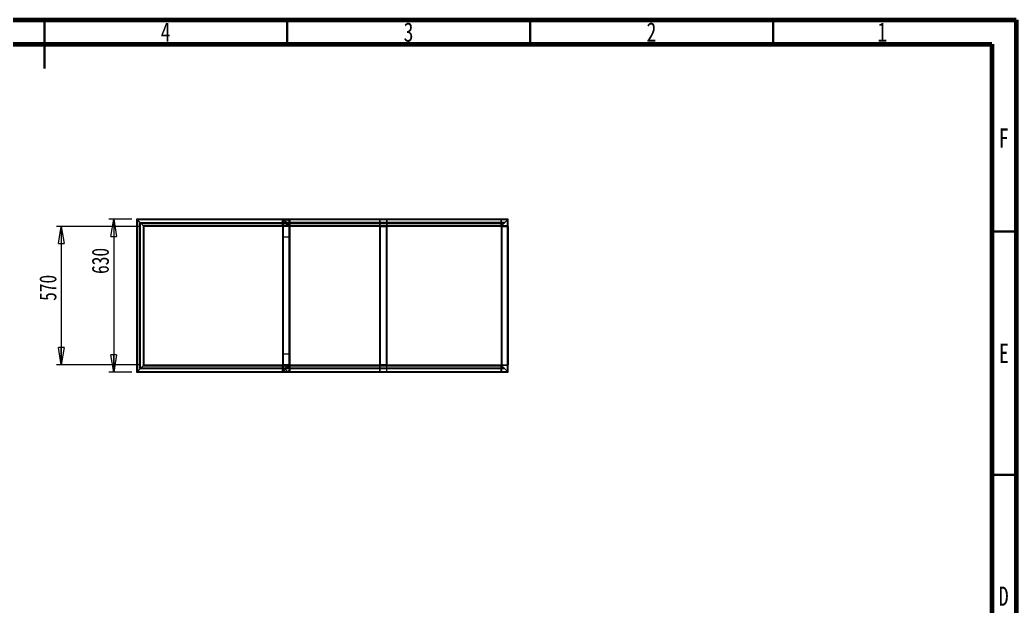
# Model space of a CAD drawing. Header units: millimetres. Extents: x 15 to 415, y 5 to 292.
# Drawn here: x 210 to 415, y 171.5 to 292 of the extents above; entities that cross this region are included whole.
import ezdxf

# ---------------------------------------------------------------- set-up
doc = ezdxf.new("R2010")
doc.units = ezdxf.units.MM
doc.styles.add('SLDTEXTSTYLE0', font='TXT', dxfattribs={"width": 0.75})
doc.dimstyles.new('SLDDIMSTYLE0', dxfattribs={"dimtxt": 3.5, "dimasz": 3.556, "dimexe": 0, "dimexo": 0.0625, "dimgap": 0.875, "dimtad": 1, "dimlfac": 20, "dimrnd": 1e-09, "dimzin": 12, "dimdsep": 46, "dimtxsty": 'SLDTEXTSTYLE0', "dimblk1": 'CLOSED', "dimblk2": 'CLOSED', "dimsah": 1, "dimcen": 0.09, "dimadec": 0, "dimazin": 3, "dimtfac": 1, "dimtofl": 0, "dimtmove": 0, "dimatfit": 3, "dimldrblk": 'CLOSED', "dimfxl": 0, "dimfrac": 2, "dimtolj": 1, "dimtzin": 12, "dimarcsym": 0})

# ---------------------------------------------------------------- blocks, each defined once
blk = doc.blocks.new('_CLOSED')
at = {"color": 0, "linetype": 'ByBlock', "lineweight": -2}
for p, q in [((-1, 0.166667), (0, 0)), ((-1, 0.166667), (-1, -0.166667)), ((0, 0), (-1, -0.166667)), ((0, 0), (-1, 0))]:
    blk.add_line(p, q, dxfattribs=at)
blk = doc.blocks.new('_D_9')
at = {"color": 7, "linetype": 'Continuous', "lineweight": 0, "transparency": 16777216}
for p, q in [((232.99, 251.06), (228.27, 251.06)), ((229.27, 251.06), (229.27, 219.56)), ((232.99, 219.56), (228.27, 219.56))]:
    blk.add_line(p, q, dxfattribs=at)
at = {"color": 7, "linetype": 'Continuous', "lineweight": 0, "transparency": 16777216, "xscale": 3.556, "yscale": 3.556}
for p, rotation in [((229.27, 251.06, -32.5), 90.0000000000004), ((229.27, 219.56, -32.5), 270.0000000000004)]:
    blk.add_blockref('_CLOSED', p, dxfattribs=dict(at, rotation=rotation))
at = {"color": 7, "linetype": 'Continuous', "lineweight": 0, "transparency": 16777216, "insert": (224.76, 239.77), "char_height": 3.5, "attachment_point": 1, "rotation": 90, "style": 'SLDTEXTSTYLE0'}
blk.add_mtext('630', dxfattribs=at)
blk = doc.blocks.new('_D_10')
at = {"color": 7, "linetype": 'Continuous', "lineweight": 0, "transparency": 16777216}
for p, q in [((234.49, 249.56), (217.48, 249.56)), ((218.48, 249.56), (218.48, 221.06)), ((234.49, 221.06), (217.48, 221.06))]:
    blk.add_line(p, q, dxfattribs=at)
at = {"color": 7, "linetype": 'Continuous', "lineweight": 0, "transparency": 16777216, "xscale": 3.556, "yscale": 3.556}
for p, rotation in [((218.48, 249.56, -32.5), 90.0000000000004), ((218.48, 221.06, -32.5), 270.0000000000004)]:
    blk.add_blockref('_CLOSED', p, dxfattribs=dict(at, rotation=rotation))
at = {"color": 7, "linetype": 'Continuous', "lineweight": 0, "transparency": 16777216, "insert": (213.97, 234.24), "char_height": 3.5, "attachment_point": 1, "rotation": 90, "style": 'SLDTEXTSTYLE0'}
blk.add_mtext('570', dxfattribs=at)
blk = doc.blocks.new('SW_CENTERMARKSYMBOL_1')
at = {"color": 0, "linetype": 'Continuous', "lineweight": 0}
for p, q in [((-0.25, 0), (-0.875, 0)), ((0, 0), (-0.125, 0)), ((0, 0.25), (0, 0.875)), ((0, 0), (0, 0.125)), ((0, 0), (0, -0.125)), ((0, 0), (0.125, 0)), ((0.25, 0), (0.875, 0)), ((0, -0.25), (0, -0.875))]:
    blk.add_line(p, q, dxfattribs=at)
blk = doc.blocks.new('SW_CENTERMARKSYMBOL_2')
at = {"color": 0, "linetype": 'Continuous', "lineweight": 0}
for p, q in [((-0.25, 0), (-0.875, 0)), ((0, 0), (-0.125, 0)), ((0, 0.25), (0, 0.875)), ((0, 0), (0, 0.125)), ((0, 0), (0, -0.125)), ((0, 0), (0.125, 0)), ((0.25, 0), (0.875, 0)), ((0, -0.25), (0, -0.875))]:
    blk.add_line(p, q, dxfattribs=at)

msp = doc.modelspace()

# ---------------------------------------------------------------- linework, layer by layer
at = {"color": 7, "linetype": 'Continuous', "lineweight": 60}
for p, q in [((15, 292), (415, 292)), ((415, 292), (415, 5)), ((20, 287), (410, 287)), ((410, 287), (410, 10))]:
    msp.add_line(p, q, dxfattribs=at)
at = {"color": 7, "linetype": 'Continuous', "lineweight": 30}
for p, q in [((215, 292), (215, 282)), ((215, 287), (215, 292)), ((265, 287), (265, 292)), ((315, 287), (315, 292)), ((365, 287), (365, 292)), ((410, 248.5), (415, 248.5)), ((410, 198.5), (415, 198.5))]:
    msp.add_line(p, q, dxfattribs=at)
at = {"color": 7, "linetype": 'Continuous', "lineweight": 15}
for p, q in [((233.98852, 251.06066), (234.13852, 250.91066)), ((310.48852, 251.06066), (233.98852, 251.06066)), ((234.13852, 250.91066), (233.98852, 251.06066)), ((234.13852, 250.91066), (233.98852, 251.06066)), ((233.98852, 251.06066), (233.98852, 219.56066)), ((233.98852, 251.06066), (234.13852, 250.91066)), ((234.13852, 250.91066), (234.06352, 250.98566)), ((310.41352, 250.98566), (234.06352, 250.98566)), ((234.06352, 250.98566), (234.13852, 250.91066)), ((234.06352, 250.98566), (234.06352, 219.63566)), ((234.06352, 250.98566), (234.13852, 250.91066)), ((234.13852, 250.91066), (234.06352, 250.98566)), ((234.13852, 250.91066), (235.33852, 249.71066)), ((310.33852, 250.91066), (234.13852, 250.91066)), ((234.13852, 250.91066), (234.13852, 219.71066)), ((263.98852, 251.06066), (264.13852, 250.91066)), ((310.48852, 251.06066), (263.98852, 251.06066)), ((264.13852, 250.91066), (263.98852, 251.06066)), ((263.98852, 251.06066), (263.98852, 219.56066)), ((264.13852, 250.91066), (263.98852, 251.06066)), ((263.98852, 251.06066), (264.13852, 250.91066)), ((263.98852, 249.71066), (263.98852, 250.91066)), ((263.98852, 250.31066), (263.98852, 247.31066)), ((264.13852, 250.91066), (264.06352, 250.98566)), ((310.41352, 250.98566), (264.06352, 250.98566)), ((264.06352, 250.98566), (264.13852, 250.91066)), ((264.06352, 250.98566), (264.06352, 219.63566)), ((264.06352, 250.98566), (264.13852, 250.91066)), ((264.13852, 250.91066), (264.06352, 250.98566)), ((264.06352, 250.91066), (264.06352, 249.71066)), ((264.06352, 250.31066), (264.06352, 247.31066)), ((264.13852, 251.06066), (265.33852, 251.06066)), ((265.33852, 250.98566), (264.13852, 250.98566)), ((310.33852, 250.91066), (264.13852, 250.91066)), ((265.33852, 249.71066), (264.13852, 250.91066)), ((264.13852, 250.91066), (264.13852, 219.71066)), ((265.41352, 250.91066), (265.41352, 249.71066)), ((265.41352, 247.31066), (265.41352, 250.31066)), ((265.48852, 250.91066), (265.48852, 249.71066)), ((265.48852, 247.31066), (265.48852, 250.31066)), ((283.98852, 250.91066), (283.98852, 249.71066)), ((284.06352, 250.91066), (284.06352, 249.71066)), ((285.33852, 251.06066), (284.13852, 251.06066)), ((284.13852, 250.98566), (285.33852, 250.98566)), ((285.41352, 250.91066), (285.41352, 249.71066)), ((285.48852, 250.91066), (285.48852, 249.71066)), ((308.98852, 249.71066), (308.98852, 250.91066)), ((309.06352, 249.71066), (309.06352, 250.91066)), ((309.13852, 251.06066), (310.33852, 251.06066)), ((309.13852, 250.98566), (310.33852, 250.98566)), ((309.13852, 249.71066), (310.33852, 250.91066)), ((310.33852, 250.91066), (310.48852, 251.06066)), ((310.48852, 251.06066), (310.33852, 250.91066)), ((310.48852, 251.06066), (310.33852, 250.91066)), ((310.33852, 250.91066), (310.48852, 251.06066)), ((310.33852, 250.91066), (310.48852, 251.06066)), ((310.48852, 251.06066), (310.33852, 250.91066)), ((310.48852, 251.06066), (310.33852, 250.91066)), ((310.33852, 250.91066), (310.48852, 251.06066)), ((310.41352, 250.98566), (310.33852, 250.91066)), ((310.33852, 250.91066), (310.41352, 250.98566)), ((310.33852, 250.91066), (310.41352, 250.98566)), ((310.41352, 250.98566), (310.33852, 250.91066)), ((310.41352, 250.98566), (310.33852, 250.91066)), ((310.33852, 250.91066), (310.41352, 250.98566)), ((310.33852, 250.91066), (310.41352, 250.98566)), ((310.41352, 250.98566), (310.33852, 250.91066)), ((310.33852, 219.71066), (310.33852, 250.91066)), ((310.41352, 219.63566), (310.41352, 250.98566)), ((310.41352, 249.71066), (310.41352, 250.91066)), ((310.48852, 219.56066), (310.48852, 251.06066)), ((310.48852, 249.71066), (310.48852, 250.91066)), ((235.48852, 249.56066), (235.33852, 249.71066)), ((309.13852, 249.71066), (235.33852, 249.71066)), ((235.33852, 249.71066), (235.41352, 249.63566)), ((235.41352, 249.63566), (235.33852, 249.71066)), ((235.33852, 249.71066), (235.48852, 249.56066)), ((235.33852, 249.71066), (235.33852, 220.91066)), ((235.48852, 249.56066), (235.33852, 249.71066)), ((235.33852, 249.71066), (235.48852, 249.56066)), ((235.41352, 249.63566), (235.33852, 249.71066)), ((235.33852, 249.71066), (235.41352, 249.63566)), ((309.06352, 249.63566), (235.41352, 249.63566)), ((235.41352, 249.63566), (235.41352, 220.98566)), ((308.98852, 249.56066), (235.48852, 249.56066)), ((235.48852, 249.56066), (235.48852, 221.06066)), ((263.98852, 249.56066), (263.98852, 221.06066)), ((264.13852, 249.56066), (263.98852, 249.56066)), ((263.98852, 249.56066), (264.13852, 249.56066)), ((264.13852, 249.56066), (263.98852, 249.56066)), ((263.98852, 249.56066), (264.13852, 249.56066)), ((264.06352, 249.56066), (264.06352, 221.06066)), ((264.06352, 249.56066), (264.13852, 249.56066)), ((264.13852, 249.56066), (264.06352, 249.56066)), ((264.06352, 249.56066), (264.13852, 249.56066)), ((264.13852, 249.56066), (264.06352, 249.56066)), ((265.33852, 249.63566), (264.13852, 249.63566)), ((264.13852, 249.56066), (264.13852, 221.06066)), ((265.33852, 249.56066), (264.13852, 249.56066)), ((265.48852, 249.56066), (265.33852, 249.71066)), ((309.13852, 249.71066), (265.33852, 249.71066)), ((265.33852, 249.71066), (265.48852, 249.56066)), ((265.33852, 249.71066), (265.41352, 249.63566)), ((265.41352, 249.63566), (265.33852, 249.71066)), ((265.33852, 249.71066), (265.33852, 220.91066)), ((265.33852, 249.71066), (265.48852, 249.56066)), ((265.48852, 249.56066), (265.33852, 249.71066)), ((265.41352, 249.63566), (265.33852, 249.71066)), ((265.33852, 249.71066), (265.41352, 249.63566)), ((265.33852, 249.56066), (265.33852, 221.06066)), ((265.33852, 249.56066), (265.41352, 249.56066)), ((265.33852, 249.56066), (265.48852, 249.56066)), ((265.41352, 249.56066), (265.33852, 249.56066)), ((265.48852, 249.56066), (265.33852, 249.56066)), ((265.33852, 249.56066), (265.41352, 249.56066)), ((265.41352, 249.56066), (265.33852, 249.56066)), ((265.48852, 249.56066), (265.33852, 249.56066)), ((265.33852, 249.56066), (265.48852, 249.56066)), ((309.06352, 249.63566), (265.41352, 249.63566)), ((265.41352, 249.63566), (265.41352, 220.98566)), ((265.41352, 249.56066), (265.41352, 221.06066)), ((265.48852, 249.56066), (265.48852, 221.06066)), ((308.98852, 249.56066), (265.48852, 249.56066)), ((283.98852, 249.56066), (284.13852, 249.56066)), ((283.98852, 249.56066), (283.98852, 221.06066)), ((284.13852, 249.56066), (283.98852, 249.56066)), ((283.98852, 249.56066), (284.13852, 249.56066)), ((284.13852, 249.56066), (283.98852, 249.56066)), ((283.98852, 249.56066), (284.13852, 249.56066)), ((284.13852, 249.56066), (283.98852, 249.56066)), ((284.06352, 249.56066), (284.06352, 221.06066)), ((284.13852, 249.56066), (284.06352, 249.56066)), ((284.06352, 249.56066), (284.13852, 249.56066)), ((284.13852, 249.56066), (284.06352, 249.56066)), ((284.06352, 249.56066), (284.13852, 249.56066)), ((284.13852, 249.56066), (284.06352, 249.56066)), ((284.06352, 249.56066), (284.13852, 249.56066)), ((284.13852, 249.63566), (285.33852, 249.63566)), ((284.13852, 249.56066), (284.13852, 221.06066)), ((284.13852, 249.56066), (285.33852, 249.56066)), ((285.33852, 249.56066), (285.41352, 249.56066)), ((285.33852, 249.56066), (285.33852, 221.06066)), ((285.48852, 249.56066), (285.33852, 249.56066)), ((285.41352, 249.56066), (285.33852, 249.56066)), ((285.33852, 249.56066), (285.48852, 249.56066)), ((285.41352, 249.56066), (285.33852, 249.56066)), ((285.33852, 249.56066), (285.41352, 249.56066)), ((285.48852, 249.56066), (285.33852, 249.56066)), ((285.33852, 249.56066), (285.48852, 249.56066)), ((285.41352, 249.56066), (285.33852, 249.56066)), ((285.33852, 249.56066), (285.41352, 249.56066)), ((285.48852, 249.56066), (285.33852, 249.56066)), ((285.33852, 249.56066), (285.48852, 249.56066)), ((285.41352, 249.56066), (285.41352, 221.06066)), ((285.48852, 249.56066), (285.48852, 221.06066)), ((309.13852, 249.71066), (308.98852, 249.56066)), ((308.98852, 249.56066), (309.13852, 249.71066)), ((308.98852, 249.56066), (309.13852, 249.71066)), ((309.13852, 249.71066), (308.98852, 249.56066)), ((309.13852, 249.71066), (308.98852, 249.56066)), ((308.98852, 249.56066), (309.13852, 249.71066)), ((308.98852, 249.56066), (309.13852, 249.71066)), ((309.13852, 249.71066), (308.98852, 249.56066)), ((308.98852, 249.56066), (308.98852, 221.06066)), ((308.98852, 249.56066), (309.13852, 249.56066)), ((309.13852, 249.56066), (308.98852, 249.56066)), ((309.06352, 249.63566), (309.13852, 249.71066)), ((309.13852, 249.71066), (309.06352, 249.63566)), ((309.13852, 249.71066), (309.06352, 249.63566)), ((309.06352, 249.63566), (309.13852, 249.71066)), ((309.06352, 249.63566), (309.13852, 249.71066)), ((309.13852, 249.71066), (309.06352, 249.63566)), ((309.13852, 249.71066), (309.06352, 249.63566)), ((309.06352, 249.63566), (309.13852, 249.71066)), ((309.06352, 220.98566), (309.06352, 249.63566)), ((309.06352, 249.56066), (309.06352, 221.06066)), ((309.13852, 249.56066), (309.06352, 249.56066)), ((309.06352, 249.56066), (309.13852, 249.56066)), ((309.13852, 220.91066), (309.13852, 249.71066)), ((310.33852, 249.63566), (309.13852, 249.63566)), ((309.13852, 249.56066), (309.13852, 221.06066)), ((309.13852, 249.56066), (310.33852, 249.56066)), ((310.33852, 249.56066), (310.33852, 221.06066)), ((310.33852, 249.56066), (310.41352, 249.56066)), ((310.41352, 249.56066), (310.33852, 249.56066)), ((310.48852, 249.56066), (310.33852, 249.56066)), ((310.33852, 249.56066), (310.48852, 249.56066)), ((310.41352, 249.56066), (310.41352, 221.06066)), ((310.48852, 249.56066), (310.48852, 221.06066)), ((263.98852, 247.31066), (263.98852, 223.31066)), ((265.48852, 247.31066), (263.98852, 247.31066)), ((264.06352, 247.31066), (264.06352, 223.31066)), ((265.41352, 247.31066), (264.06352, 247.31066)), ((265.41352, 223.31066), (265.41352, 247.31066)), ((265.48852, 223.31066), (265.48852, 247.31066)), ((263.98852, 223.31066), (263.98852, 220.31066)), ((265.48852, 223.31066), (263.98852, 223.31066)), ((264.06352, 223.31066), (264.06352, 220.31066)), ((265.41352, 223.31066), (264.06352, 223.31066)), ((265.41352, 220.31066), (265.41352, 223.31066)), ((265.48852, 220.31066), (265.48852, 223.31066)), ((234.13852, 219.71066), (233.98852, 219.56066)), ((233.98852, 219.56066), (234.13852, 219.71066)), ((233.98852, 219.56066), (234.13852, 219.71066)), ((234.13852, 219.71066), (233.98852, 219.56066)), ((233.98852, 219.56066), (310.48852, 219.56066)), ((234.06352, 219.63566), (234.13852, 219.71066)), ((234.13852, 219.71066), (234.06352, 219.63566)), ((234.13852, 219.71066), (234.06352, 219.63566)), ((234.06352, 219.63566), (234.13852, 219.71066)), ((234.06352, 219.63566), (310.41352, 219.63566)), ((235.33852, 220.91066), (234.13852, 219.71066)), ((234.13852, 219.71066), (310.33852, 219.71066)), ((235.33852, 220.91066), (235.48852, 221.06066)), ((235.48852, 221.06066), (235.33852, 220.91066)), ((235.48852, 221.06066), (235.33852, 220.91066)), ((235.33852, 220.91066), (235.48852, 221.06066)), ((235.41352, 220.98566), (235.33852, 220.91066)), ((235.33852, 220.91066), (235.41352, 220.98566)), ((235.33852, 220.91066), (235.41352, 220.98566)), ((235.41352, 220.98566), (235.33852, 220.91066)), ((235.33852, 220.91066), (309.13852, 220.91066)), ((235.41352, 220.98566), (309.06352, 220.98566)), ((235.48852, 221.06066), (308.98852, 221.06066)), ((264.13852, 221.06066), (263.98852, 221.06066)), ((263.98852, 221.06066), (264.13852, 221.06066)), ((264.13852, 221.06066), (263.98852, 221.06066)), ((263.98852, 221.06066), (264.13852, 221.06066)), ((263.98852, 219.71066), (263.98852, 220.91066)), ((264.13852, 219.71066), (263.98852, 219.56066)), ((263.98852, 219.56066), (264.13852, 219.71066)), ((264.13852, 219.71066), (263.98852, 219.56066)), ((263.98852, 219.56066), (264.13852, 219.71066)), ((263.98852, 219.56066), (310.48852, 219.56066)), ((264.06352, 221.06066), (264.13852, 221.06066)), ((264.13852, 221.06066), (264.06352, 221.06066)), ((264.06352, 221.06066), (264.13852, 221.06066)), ((264.13852, 221.06066), (264.06352, 221.06066)), ((264.06352, 219.71066), (264.06352, 220.91066)), ((264.13852, 219.71066), (264.06352, 219.63566)), ((264.06352, 219.63566), (264.13852, 219.71066)), ((264.06352, 219.63566), (264.13852, 219.71066)), ((264.13852, 219.71066), (264.06352, 219.63566)), ((264.06352, 219.63566), (310.41352, 219.63566)), ((265.33852, 221.06066), (264.13852, 221.06066)), ((265.33852, 220.98566), (264.13852, 220.98566)), ((264.13852, 219.71066), (265.33852, 220.91066)), ((264.13852, 219.71066), (310.33852, 219.71066)), ((265.33852, 219.63566), (264.13852, 219.63566)), ((264.13852, 219.56066), (265.33852, 219.56066)), ((265.33852, 221.06066), (265.41352, 221.06066)), ((265.41352, 221.06066), (265.33852, 221.06066)), ((265.33852, 221.06066), (265.48852, 221.06066)), ((265.48852, 221.06066), (265.33852, 221.06066)), ((265.33852, 220.91066), (265.48852, 221.06066)), ((265.48852, 221.06066), (265.33852, 220.91066)), ((265.48852, 221.06066), (265.33852, 220.91066)), ((265.33852, 220.91066), (265.48852, 221.06066)), ((265.41352, 221.06066), (265.33852, 221.06066)), ((265.33852, 221.06066), (265.41352, 221.06066)), ((265.48852, 221.06066), (265.33852, 221.06066)), ((265.33852, 221.06066), (265.48852, 221.06066)), ((265.33852, 220.91066), (265.41352, 220.98566)), ((265.41352, 220.98566), (265.33852, 220.91066)), ((265.41352, 220.98566), (265.33852, 220.91066)), ((265.33852, 220.91066), (265.41352, 220.98566)), ((265.33852, 220.91066), (309.13852, 220.91066)), ((265.41352, 220.98566), (309.06352, 220.98566)), ((265.41352, 220.91066), (265.41352, 219.71066)), ((265.48852, 221.06066), (308.98852, 221.06066)), ((265.48852, 220.91066), (265.48852, 219.71066)), ((283.98852, 221.06066), (284.13852, 221.06066)), ((284.13852, 221.06066), (283.98852, 221.06066)), ((284.13852, 221.06066), (283.98852, 221.06066)), ((283.98852, 221.06066), (284.13852, 221.06066)), ((283.98852, 221.06066), (284.13852, 221.06066)), ((284.13852, 221.06066), (283.98852, 221.06066)), ((283.98852, 220.91066), (283.98852, 219.71066)), ((284.13852, 221.06066), (284.06352, 221.06066)), ((284.06352, 221.06066), (284.13852, 221.06066)), ((284.06352, 221.06066), (284.13852, 221.06066)), ((284.13852, 221.06066), (284.06352, 221.06066)), ((284.06352, 221.06066), (284.13852, 221.06066)), ((284.13852, 221.06066), (284.06352, 221.06066)), ((284.06352, 220.91066), (284.06352, 219.71066)), ((285.33852, 221.06066), (284.13852, 221.06066)), ((284.13852, 220.98566), (285.33852, 220.98566)), ((285.33852, 219.63566), (284.13852, 219.63566)), ((284.13852, 219.56066), (285.33852, 219.56066)), ((285.41352, 221.06066), (285.33852, 221.06066)), ((285.33852, 221.06066), (285.41352, 221.06066)), ((285.33852, 221.06066), (285.48852, 221.06066)), ((285.48852, 221.06066), (285.33852, 221.06066)), ((285.41352, 221.06066), (285.33852, 221.06066)), ((285.33852, 221.06066), (285.41352, 221.06066)), ((285.33852, 221.06066), (285.48852, 221.06066)), ((285.48852, 221.06066), (285.33852, 221.06066)), ((285.41352, 221.06066), (285.33852, 221.06066)), ((285.33852, 221.06066), (285.41352, 221.06066)), ((285.33852, 221.06066), (285.48852, 221.06066)), ((285.48852, 221.06066), (285.33852, 221.06066)), ((285.41352, 220.91066), (285.41352, 219.71066)), ((285.48852, 219.71066), (285.48852, 220.91066)), ((308.98852, 221.06066), (309.13852, 220.91066)), ((309.13852, 220.91066), (308.98852, 221.06066)), ((309.13852, 221.06066), (308.98852, 221.06066)), ((308.98852, 221.06066), (309.13852, 221.06066)), ((309.13852, 220.91066), (308.98852, 221.06066)), ((308.98852, 221.06066), (309.13852, 220.91066)), ((308.98852, 221.06066), (309.13852, 220.91066)), ((309.13852, 220.91066), (308.98852, 221.06066)), ((309.13852, 220.91066), (308.98852, 221.06066)), ((308.98852, 221.06066), (309.13852, 220.91066)), ((308.98852, 219.71066), (308.98852, 220.91066)), ((309.06352, 221.06066), (309.13852, 221.06066)), ((309.13852, 221.06066), (309.06352, 221.06066)), ((309.06352, 220.98566), (309.13852, 220.91066)), ((309.13852, 220.91066), (309.06352, 220.98566)), ((309.06352, 220.98566), (309.13852, 220.91066)), ((309.13852, 220.91066), (309.06352, 220.98566)), ((309.13852, 220.91066), (309.06352, 220.98566)), ((309.06352, 220.98566), (309.13852, 220.91066)), ((309.06352, 220.98566), (309.13852, 220.91066)), ((309.13852, 220.91066), (309.06352, 220.98566)), ((309.06352, 220.91066), (309.06352, 219.71066)), ((309.13852, 221.06066), (310.33852, 221.06066)), ((309.13852, 220.98566), (310.33852, 220.98566)), ((310.33852, 219.71066), (309.13852, 220.91066)), ((309.13852, 219.63566), (310.33852, 219.63566)), ((309.13852, 219.56066), (310.33852, 219.56066)), ((310.33852, 221.06066), (310.41352, 221.06066)), ((310.41352, 221.06066), (310.33852, 221.06066)), ((310.33852, 221.06066), (310.48852, 221.06066)), ((310.48852, 221.06066), (310.33852, 221.06066)), ((310.48852, 219.56066), (310.33852, 219.71066)), ((310.33852, 219.71066), (310.41352, 219.63566)), ((310.41352, 219.63566), (310.33852, 219.71066)), ((310.33852, 219.71066), (310.48852, 219.56066)), ((310.33852, 219.71066), (310.48852, 219.56066)), ((310.48852, 219.56066), (310.33852, 219.71066)), ((310.33852, 219.71066), (310.41352, 219.63566)), ((310.41352, 219.63566), (310.33852, 219.71066)), ((310.48852, 219.56066), (310.33852, 219.71066)), ((310.33852, 219.71066), (310.48852, 219.56066)), ((310.33852, 219.71066), (310.41352, 219.63566)), ((310.41352, 219.63566), (310.33852, 219.71066)), ((310.33852, 219.71066), (310.48852, 219.56066)), ((310.48852, 219.56066), (310.33852, 219.71066)), ((310.41352, 219.63566), (310.33852, 219.71066)), ((310.33852, 219.71066), (310.41352, 219.63566)), ((310.41352, 219.71066), (310.41352, 220.91066)), ((310.48852, 219.71066), (310.48852, 220.91066))]:
    msp.add_line(p, q, dxfattribs=at)
at = {"color": 7, "linetype": 'Continuous'}
for p, q in [((234.73852, 220.31066), (234.73852, 250.31066)), ((234.73852, 250.31066), (309.73852, 250.31066)), ((309.73852, 250.31066), (264.73852, 250.31066)), ((309.73852, 220.31066), (234.73852, 220.31066)), ((309.73852, 220.31066), (264.73852, 220.31066))]:
    msp.add_line(p, q, dxfattribs=at)
at = {"color": 7, "linetype": 'Continuous', "lineweight": 15}
for centre, radius in [((264.73852, 250.31066), 0.75), ((264.73852, 250.31066), 0.75), ((264.73852, 250.31066), 0.675), ((264.73852, 250.31066), 0.675), ((264.73852, 220.31066), 0.75), ((264.73852, 220.31066), 0.75), ((264.73852, 220.31066), 0.675), ((264.73852, 220.31066), 0.675)]:
    msp.add_circle(centre, radius, dxfattribs=at)
for centre, radius, start, end in [((264.13852, 250.91066), 0.15, 90, 180), ((264.13852, 250.91066), 0.15, 90, 180), ((264.13852, 250.91066), 0.075, 90, 180), ((264.13852, 250.91066), 0.075, 90, 180), ((265.33852, 250.91066), 0.15, 0, 90), ((265.33852, 250.91066), 0.15, 0, 90), ((265.33852, 250.91066), 0.075, 0, 90), ((265.33852, 250.91066), 0.075, 0, 90), ((284.13852, 250.91066), 0.15, 90, 180), ((284.13852, 250.91066), 0.15, 90, 180), ((284.13852, 250.91066), 0.075, 90, 180), ((284.13852, 250.91066), 0.075, 90, 180), ((285.33852, 250.91066), 0.15, 0, 90), ((285.33852, 250.91066), 0.15, 0, 90), ((285.33852, 250.91066), 0.075, 0, 90), ((285.33852, 250.91066), 0.075, 0, 90), ((309.13852, 250.91066), 0.15, 90, 180), ((309.13852, 250.91066), 0.15, 90, 180), ((309.13852, 250.91066), 0.075, 90, 180), ((309.13852, 250.91066), 0.075, 90, 180), ((310.33852, 250.91066), 0.15, 0, 90), ((310.33852, 250.91066), 0.15, 0, 90), ((310.33852, 250.91066), 0.075, 0, 90), ((310.33852, 250.91066), 0.075, 0, 90), ((264.13852, 249.71066), 0.15, 180, 270), ((264.13852, 249.71066), 0.15, 180, 270), ((264.13852, 249.71066), 0.075, 180, 270), ((264.13852, 249.71066), 0.075, 180, 270), ((265.33852, 249.71066), 0.075, 270, 0), ((265.33852, 249.71066), 0.075, 270, 0), ((265.33852, 249.71066), 0.15, 270, 0), ((265.33852, 249.71066), 0.15, 270, 0), ((284.13852, 249.71066), 0.15, 180, 270), ((284.13852, 249.71066), 0.15, 180, 270), ((284.13852, 249.71066), 0.075, 180, 270), ((284.13852, 249.71066), 0.075, 180, 270), ((285.33852, 249.71066), 0.075, 270, 0), ((285.33852, 249.71066), 0.15, 270, 0), ((285.33852, 249.71066), 0.075, 270, 0), ((285.33852, 249.71066), 0.15, 270, 0), ((309.13852, 249.71066), 0.15, 180, 270), ((309.13852, 249.71066), 0.15, 180, 270), ((309.13852, 249.71066), 0.075, 180, 270), ((309.13852, 249.71066), 0.075, 180, 270), ((310.33852, 249.71066), 0.075, 270, 0), ((310.33852, 249.71066), 0.075, 270, 0), ((310.33852, 249.71066), 0.15, 270, 0), ((310.33852, 249.71066), 0.15, 270, 0), ((264.13852, 220.91066), 0.15, 90, 180), ((264.13852, 220.91066), 0.15, 90, 180), ((264.13852, 219.71066), 0.15, 180, 270), ((264.13852, 219.71066), 0.15, 180, 270), ((264.13852, 220.91066), 0.075, 90, 180), ((264.13852, 220.91066), 0.075, 90, 180), ((264.13852, 219.71066), 0.075, 180, 270), ((264.13852, 219.71066), 0.075, 180, 270), ((265.33852, 220.91066), 0.15, 0, 90), ((265.33852, 220.91066), 0.15, 0, 90), ((265.33852, 220.91066), 0.075, 0, 90), ((265.33852, 220.91066), 0.075, 0, 90), ((265.33852, 219.71066), 0.075, 270, 0), ((265.33852, 219.71066), 0.075, 270, 0), ((265.33852, 219.71066), 0.15, 270, 0), ((265.33852, 219.71066), 0.15, 270, 0), ((284.13852, 220.91066), 0.15, 90, 180), ((284.13852, 220.91066), 0.15, 90, 180), ((284.13852, 219.71066), 0.15, 180, 270), ((284.13852, 219.71066), 0.15, 180, 270), ((284.13852, 220.91066), 0.075, 90, 180), ((284.13852, 220.91066), 0.075, 90, 180), ((284.13852, 219.71066), 0.075, 180, 270), ((284.13852, 219.71066), 0.075, 180, 270), ((285.33852, 220.91066), 0.15, 0, 90), ((285.33852, 220.91066), 0.15, 0, 90), ((285.33852, 220.91066), 0.075, 0, 90), ((285.33852, 220.91066), 0.075, 0, 90), ((285.33852, 219.71066), 0.075, 270, 0), ((285.33852, 219.71066), 0.075, 270, 0), ((285.33852, 219.71066), 0.15, 270, 0), ((285.33852, 219.71066), 0.15, 270, 0), ((309.13852, 220.91066), 0.15, 90, 180), ((309.13852, 220.91066), 0.15, 90, 180), ((309.13852, 219.71066), 0.15, 180, 270), ((309.13852, 219.71066), 0.15, 180, 270), ((309.13852, 220.91066), 0.075, 90, 180), ((309.13852, 220.91066), 0.075, 90, 180), ((309.13852, 219.71066), 0.075, 180, 270), ((309.13852, 219.71066), 0.075, 180, 270), ((310.33852, 220.91066), 0.15, 0, 90), ((310.33852, 220.91066), 0.15, 0, 90), ((310.33852, 220.91066), 0.075, 0, 90), ((310.33852, 220.91066), 0.075, 0, 90), ((310.33852, 219.71066), 0.075, 270, 0), ((310.33852, 219.71066), 0.15, 270, 0), ((310.33852, 219.71066), 0.075, 270, 0), ((310.33852, 219.71066), 0.15, 270, 0)]:
    msp.add_arc(centre, radius, start, end, dxfattribs=at)

# ---------------------------------------------------------------- block references
at = {"color": 7, "linetype": 'Continuous', "lineweight": 0}
for name, p in [('SW_CENTERMARKSYMBOL_2', (264.73852, 250.31066)), ('SW_CENTERMARKSYMBOL_1', (264.73852, 220.31066))]:
    msp.add_blockref(name, p, dxfattribs=at)

# ---------------------------------------------------------------- texts
at = {"color": 7, "linetype": 'Continuous', "lineweight": 0, "char_height": 3.96875, "attachment_point": 2, "style": 'SLDTEXTSTYLE0'}
for s, insert in [('4', (239.96004, 291.50253)), ('3', (289.96004, 291.50253)), ('2', (339.96004, 291.50253)), ('1', (387.46004, 291.50253)), ('F', (412.45774, 269.69577)), ('E', (412.50781, 225.44577)), ('D', (412.45269, 175.50253))]:
    msp.add_mtext(s, dxfattribs=dict(at, insert=insert))

# ---------------------------------------------------------------- dimensions: what is measured, and where the dimension line sits
at = {"color": 7, "linetype": 'Continuous', "lineweight": 0}
for base, p1, p2, picture, middle in [((229.26787, 219.56066), (233.98852, 251.06066), (233.98852, 219.56066), '_D_9', (229.26787, 243.64547)), ((218.47949, 221.06066), (235.48852, 249.56066), (235.48852, 221.06066), '_D_10', (218.47949, 238.12308))]:
    dim = msp.add_linear_dim(base=base, p1=p1, p2=p2, angle=90, dimstyle='SLDDIMSTYLE0', dxfattribs=at)
    dim.commit()
    dim.dimension.update_dxf_attribs({"geometry": picture, "text_midpoint": middle, "dimtype": 160})

doc.saveas('drawing.dxf')
